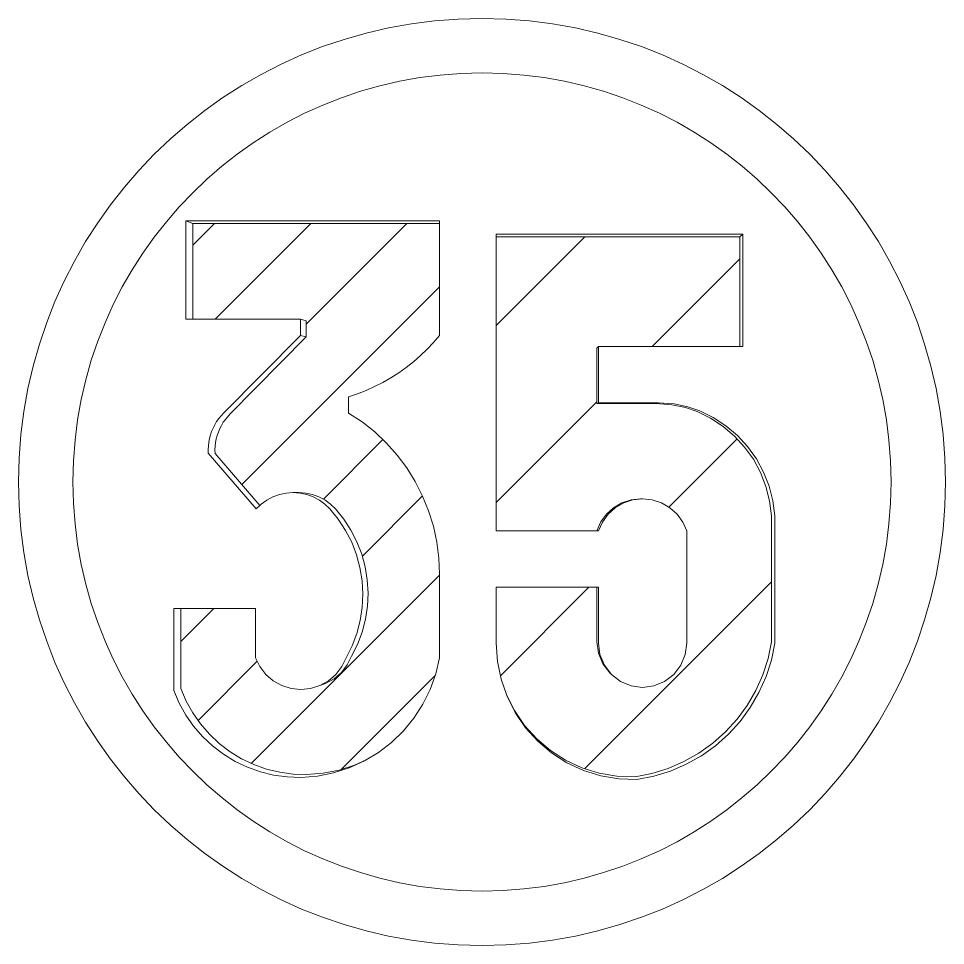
# Model space of a CAD drawing. Header units: inches. Extents: x 9 to 3530, y 10 to 1401.
# Drawn here: x 2794.72 to 2810.43, y 1357.02 to 1372.73 of the extents above; entities that cross this region are included whole.
import ezdxf

# ---------------------------------------------------------------- set-up
doc = ezdxf.new("R2010")
doc.units = ezdxf.units.IN
doc.header["$MEASUREMENT"] = 0

msp = doc.modelspace()

# ---------------------------------------------------------------- hatches: boundary and pattern name
at = {"lineweight": 20}
h = msp.add_hatch(dxfattribs=at)
h.set_pattern_fill('ANSI31', color=256, scale=9.218651)
h.set_pattern_definition([(45, (2262.4036, 1910.812), (-0.8148213, 0.8148213), [])])
h.paths.add_polyline_path([(2801.858, 1369.257), (2797.673, 1369.257), (2797.673, 1367.636), (2799.498, 1367.636), (2799.597, 1367.608), (2799.597, 1367.333), (2798.306, 1366.03), (2798.226, 1365.936), (2798.19, 1365.886), (2798.159, 1365.833), (2798.131, 1365.778), (2798.107, 1365.721), (2798.087, 1365.663), (2798.071, 1365.603), (2798.059, 1365.543), (2798.049, 1365.42), (2798.05, 1365.359), (2798.808, 1364.474), (2798.833, 1364.498), (2798.928, 1364.567), (2799.032, 1364.622), (2799.142, 1364.662), (2799.256, 1364.686), (2799.373, 1364.694), (2799.474, 1364.695), (2799.589, 1364.687), (2799.703, 1364.663), (2799.812, 1364.623), (2799.914, 1364.569), (2800.008, 1364.5), (2800.092, 1364.42), (2800.233, 1364.246), (2800.355, 1364.059), (2800.457, 1363.86), (2800.538, 1363.651), (2800.597, 1363.435), (2800.632, 1363.214), (2800.645, 1362.991), (2800.634, 1362.768), (2800.6, 1362.547), (2800.543, 1362.33), (2800.464, 1362.121), (2800.364, 1361.921), (2800.292, 1361.773), (2800.192, 1361.643), (2800.068, 1361.535), (2799.925, 1361.455), (2799.829, 1361.423), (2799.671, 1361.373), (2799.505, 1361.356), (2799.34, 1361.373), (2799.182, 1361.423), (2799.037, 1361.504), (2798.912, 1361.612), (2798.811, 1361.744), (2798.739, 1361.893), (2798.739, 1362.726), (2797.471, 1362.726), (2797.471, 1361.371), (2797.561, 1361.16), (2797.673, 1360.959), (2797.805, 1360.771), (2797.955, 1360.598), (2798.122, 1360.44), (2798.305, 1360.301), (2798.501, 1360.181), (2798.708, 1360.082), (2798.924, 1360.005), (2799.147, 1359.951), (2799.375, 1359.919), (2799.604, 1359.912), (2799.881, 1359.935), (2800.153, 1359.989), (2800.417, 1360.074), (2800.612, 1360.162), (2800.822, 1360.288), (2801.044, 1360.459), (2801.246, 1360.653), (2801.423, 1360.87), (2801.575, 1361.105), (2801.699, 1361.357), (2801.794, 1361.621), (2801.858, 1361.893), (2801.858, 1363.312), (2801.846, 1363.584), (2801.811, 1363.855), (2801.753, 1364.122), (2801.672, 1364.383), (2801.57, 1364.636), (2801.446, 1364.88), (2801.301, 1365.111), (2801.138, 1365.33), (2800.956, 1365.534), (2800.757, 1365.722), (2800.544, 1365.892), (2800.316, 1366.043), (2800.316, 1366.32), (2800.465, 1366.37), (2800.612, 1366.427), (2800.755, 1366.491), (2800.895, 1366.562), (2801.032, 1366.64), (2801.164, 1366.724), (2801.293, 1366.815), (2801.416, 1366.913), (2801.535, 1367.016), (2801.648, 1367.125), (2801.756, 1367.239), (2801.858, 1367.359)])
h = msp.add_hatch(dxfattribs=at)
h.set_pattern_fill('ANSI31', color=256, scale=17)
h.set_pattern_definition([(45, (1796.7895, 2251.7736), (-1.502602, 1.502602), [])])
h.paths.add_polyline_path([(2807.03, 1365.465), (2806.858, 1365.652), (2806.665, 1365.816), (2806.453, 1365.955), (2806.225, 1366.067), (2806.027, 1366.135), (2805.798, 1366.183), (2805.525, 1366.202), (2804.525, 1366.202), (2804.525, 1367.17), (2806.949, 1367.17), (2806.949, 1369.03), (2802.818, 1369.03), (2802.818, 1364.048), (2804.525, 1364.048), (2804.592, 1364.197), (2804.687, 1364.329), (2804.808, 1364.438), (2804.949, 1364.519), (2805.104, 1364.57), (2805.283, 1364.589), (2805.463, 1364.57), (2805.619, 1364.519), (2805.762, 1364.436), (2805.884, 1364.326), (2805.98, 1364.193), (2806.047, 1364.043), (2806.047, 1362.14), (2806.022, 1361.946), (2805.947, 1361.766), (2805.828, 1361.611), (2805.673, 1361.492), (2805.493, 1361.417), (2805.299, 1361.392), (2805.106, 1361.417), (2804.926, 1361.492), (2804.756, 1361.622), (2804.625, 1361.793), (2804.551, 1361.972), (2804.525, 1362.164), (2804.525, 1363.091), (2802.818, 1363.091), (2802.818, 1362.14), (2802.839, 1361.832), (2802.9, 1361.529), (2802.99, 1361.271), (2803.128, 1360.998), (2803.3, 1360.746), (2803.505, 1360.519), (2803.738, 1360.322), (2803.995, 1360.157), (2804.272, 1360.028), (2804.564, 1359.937), (2804.865, 1359.886), (2805.171, 1359.875), (2805.456, 1359.931), (2805.733, 1360.017), (2806, 1360.132), (2806.253, 1360.274), (2806.49, 1360.443), (2806.707, 1360.636), (2806.903, 1360.851), (2807.075, 1361.086), (2807.22, 1361.337), (2807.339, 1361.603), (2807.428, 1361.879), (2807.487, 1362.164), (2807.487, 1364.048), (2807.486, 1364.302), (2807.454, 1364.554), (2807.391, 1364.799), (2807.299, 1365.036), (2807.178, 1365.259)])

# ---------------------------------------------------------------- linework, layer by layer
for p, q in [((2797.555, 1369.302), (2797.555, 1367.636)), ((2797.673, 1369.257), (2797.673, 1367.636)), ((2806.949, 1369.03), (2806.949, 1367.17)), ((2797.555, 1367.636), (2797.673, 1367.636)), ((2797.673, 1367.636), (2799.498, 1367.636)), ((2799.498, 1367.636), (2799.597, 1367.608)), ((2799.597, 1367.608), (2799.597, 1367.333)), ((2804.552, 1367.17), (2804.552, 1366.218)), ((2805.299, 1364.587), (2805.463, 1364.57)), ((2805.463, 1364.57), (2805.619, 1364.519)), ((2805.619, 1364.519), (2805.762, 1364.436)), ((2805.762, 1364.436), (2805.884, 1364.326)), ((2805.884, 1364.326), (2805.98, 1364.193)), ((2805.98, 1364.193), (2806.047, 1364.043)), ((2802.818, 1364.048), (2804.525, 1364.048)), ((2806.047, 1364.043), (2806.047, 1362.14)), ((2806.047, 1362.14), (2806.022, 1361.946)), ((2806.022, 1361.946), (2805.947, 1361.766)), ((2805.947, 1361.766), (2805.828, 1361.611)), ((2804.926, 1361.492), (2804.771, 1361.611)), ((2805.106, 1361.417), (2804.926, 1361.492)), ((2805.673, 1361.492), (2805.493, 1361.417)), ((2805.828, 1361.611), (2805.673, 1361.492)), ((2799.829, 1361.423), (2799.671, 1361.373)), ((2805.299, 1361.392), (2805.106, 1361.417)), ((2805.493, 1361.417), (2805.299, 1361.392))]:
    msp.add_line(p, q, dxfattribs=at)
for points in [[(2797.673, 1369.257), (2801.858, 1369.257), (2801.858, 1369.302), (2797.555, 1369.302)], [(2799.589, 1364.687), (2799.474, 1364.695), (2799.373, 1364.694), (2799.49, 1364.686), (2799.605, 1364.662), (2799.715, 1364.622), (2799.819, 1364.567), (2799.913, 1364.498), (2799.998, 1364.417), (2800.14, 1364.242), (2800.264, 1364.052), (2800.367, 1363.851), (2800.448, 1363.641), (2800.507, 1363.423), (2800.543, 1363.2), (2800.556, 1362.974), (2800.545, 1362.748), (2800.511, 1362.525), (2800.453, 1362.307), (2800.374, 1362.095), (2800.272, 1361.893), (2800.2, 1361.744), (2800.099, 1361.612), (2799.974, 1361.504), (2799.829, 1361.423), (2799.925, 1361.455), (2800.068, 1361.535), (2800.192, 1361.643), (2800.292, 1361.773), (2800.364, 1361.921), (2800.464, 1362.121), (2800.543, 1362.33), (2800.6, 1362.547), (2800.634, 1362.768), (2800.645, 1362.991), (2800.632, 1363.214), (2800.597, 1363.435), (2800.538, 1363.651), (2800.457, 1363.86), (2800.355, 1364.059), (2800.233, 1364.246), (2800.092, 1364.42), (2800.008, 1364.5), (2799.914, 1364.569), (2799.812, 1364.623), (2799.703, 1364.663)], [(2804.552, 1364.043), (2804.618, 1364.193), (2804.715, 1364.326), (2804.837, 1364.436), (2804.98, 1364.519), (2805.136, 1364.57), (2805.299, 1364.587), (2805.266, 1364.587), (2805.104, 1364.57), (2804.949, 1364.519), (2804.808, 1364.438), (2804.687, 1364.329), (2804.592, 1364.197), (2804.525, 1364.048)]]:
    msp.add_lwpolyline(points, close=True, dxfattribs=at)
for points in [[(2801.044, 1360.459), (2801.246, 1360.653), (2801.423, 1360.87), (2801.575, 1361.105), (2801.699, 1361.357), (2801.794, 1361.621), (2801.858, 1361.893), (2801.858, 1363.312), (2801.846, 1363.584), (2801.811, 1363.855), (2801.753, 1364.122), (2801.672, 1364.383), (2801.57, 1364.636), (2801.446, 1364.88), (2801.301, 1365.111), (2801.138, 1365.33), (2800.956, 1365.534), (2800.757, 1365.722), (2800.544, 1365.892), (2800.316, 1366.043), (2800.316, 1366.32), (2800.465, 1366.37), (2800.612, 1366.427), (2800.755, 1366.491), (2800.895, 1366.562), (2801.032, 1366.64), (2801.164, 1366.724), (2801.293, 1366.815), (2801.416, 1366.913), (2801.535, 1367.016), (2801.648, 1367.125), (2801.756, 1367.239), (2801.858, 1367.359), (2801.858, 1369.257)], [(2806.999, 1369.073), (2802.818, 1369.073), (2802.818, 1369.03)], [(2804.552, 1364.043), (2802.818, 1364.043), (2802.818, 1364.048), (2802.818, 1369.03), (2806.949, 1369.03), (2806.999, 1369.073), (2806.999, 1367.17), (2806.949, 1367.17), (2804.552, 1367.17), (2804.525, 1367.145), (2804.525, 1366.202), (2804.552, 1366.218), (2805.561, 1366.218), (2805.836, 1366.199), (2806.068, 1366.15), (2806.268, 1366.081), (2806.498, 1365.968), (2806.712, 1365.828), (2806.908, 1365.662), (2807.081, 1365.474), (2807.23, 1365.265)], [(2799.498, 1367.636), (2799.498, 1367.359), (2799.597, 1367.333), (2798.306, 1366.03), (2798.226, 1365.936), (2798.19, 1365.886), (2798.159, 1365.833), (2798.131, 1365.778), (2798.107, 1365.721), (2798.087, 1365.663), (2798.071, 1365.603), (2798.059, 1365.543), (2798.049, 1365.42), (2798.05, 1365.359), (2798.808, 1364.474)], [(2799.498, 1367.359), (2798.194, 1366.043), (2798.113, 1365.948), (2798.078, 1365.897), (2798.046, 1365.844), (2798.018, 1365.788), (2797.993, 1365.731), (2797.973, 1365.672), (2797.957, 1365.612), (2797.945, 1365.551), (2797.934, 1365.427), (2797.935, 1365.365), (2798.749, 1364.417), (2798.808, 1364.474), (2798.833, 1364.498), (2798.928, 1364.567), (2799.032, 1364.622), (2799.142, 1364.662), (2799.256, 1364.686), (2799.373, 1364.694)], [(2804.525, 1366.202), (2805.525, 1366.202), (2805.798, 1366.183), (2806.027, 1366.135), (2806.225, 1366.067), (2806.453, 1365.955), (2806.665, 1365.816), (2806.858, 1365.652), (2807.03, 1365.465), (2807.178, 1365.259), (2807.299, 1365.036), (2807.391, 1364.799), (2807.454, 1364.554), (2807.486, 1364.302), (2807.487, 1364.048), (2807.487, 1362.164), (2807.428, 1361.879), (2807.339, 1361.603), (2807.22, 1361.337), (2807.075, 1361.086), (2806.903, 1360.851), (2806.707, 1360.636), (2806.49, 1360.443), (2806.253, 1360.274), (2806, 1360.132), (2805.733, 1360.017), (2805.456, 1359.931), (2805.171, 1359.875), (2804.865, 1359.886), (2804.564, 1359.937), (2804.272, 1360.028), (2803.995, 1360.157), (2803.738, 1360.322), (2803.505, 1360.519), (2803.3, 1360.746), (2803.128, 1360.998), (2802.99, 1361.271)], [(2802.9, 1361.529), (2802.99, 1361.271), (2803.001, 1361.238), (2803.14, 1360.963), (2803.314, 1360.708), (2803.521, 1360.479), (2803.757, 1360.28), (2804.016, 1360.113), (2804.296, 1359.983), (2804.591, 1359.891), (2804.895, 1359.839), (2805.203, 1359.828), (2805.491, 1359.885), (2805.772, 1359.972), (2806.041, 1360.088), (2806.297, 1360.232), (2806.536, 1360.402), (2806.755, 1360.597), (2806.953, 1360.814), (2807.126, 1361.051), (2807.273, 1361.305), (2807.392, 1361.573), (2807.483, 1361.852), (2807.543, 1362.14), (2807.543, 1364.043), (2807.542, 1364.299), (2807.509, 1364.553), (2807.446, 1364.801), (2807.352, 1365.04), (2807.23, 1365.265)], [(2804.652, 1361.766), (2804.577, 1361.946), (2804.552, 1362.14), (2804.552, 1363.091), (2804.525, 1363.091), (2802.818, 1363.091), (2802.818, 1362.14), (2802.839, 1361.832), (2802.9, 1361.529)], [(2804.652, 1361.766), (2804.771, 1361.611), (2804.742, 1361.64), (2804.625, 1361.793), (2804.551, 1361.972), (2804.525, 1362.164), (2804.525, 1363.091)], [(2799.671, 1361.373), (2799.505, 1361.356), (2799.34, 1361.373), (2799.182, 1361.423), (2799.037, 1361.504), (2798.912, 1361.612), (2798.811, 1361.744), (2798.739, 1361.893), (2798.739, 1362.726), (2797.471, 1362.726), (2797.351, 1362.726), (2797.351, 1361.338), (2797.442, 1361.125), (2797.555, 1360.922), (2797.688, 1360.732), (2797.84, 1360.557), (2798.009, 1360.398), (2798.193, 1360.258), (2798.391, 1360.137), (2798.6, 1360.037), (2798.819, 1359.959), (2799.044, 1359.904), (2799.274, 1359.872), (2799.505, 1359.864), (2799.785, 1359.887), (2800.06, 1359.942), (2800.326, 1360.028), (2800.582, 1360.144), (2800.612, 1360.162), (2800.822, 1360.288), (2801.044, 1360.459)], [(2797.471, 1362.726), (2797.471, 1361.371), (2797.561, 1361.16), (2797.673, 1360.959), (2797.805, 1360.771), (2797.955, 1360.598), (2798.122, 1360.44), (2798.305, 1360.301), (2798.501, 1360.181), (2798.708, 1360.082), (2798.924, 1360.005), (2799.147, 1359.951), (2799.375, 1359.919), (2799.604, 1359.912), (2799.881, 1359.935), (2800.153, 1359.989), (2800.417, 1360.074), (2800.612, 1360.162)]]:
    msp.add_lwpolyline(points, dxfattribs=at)
for radius in [7.858, 6.936]:
    msp.add_circle((2802.577, 1364.874), radius, dxfattribs=at)

doc.saveas('drawing.dxf')
